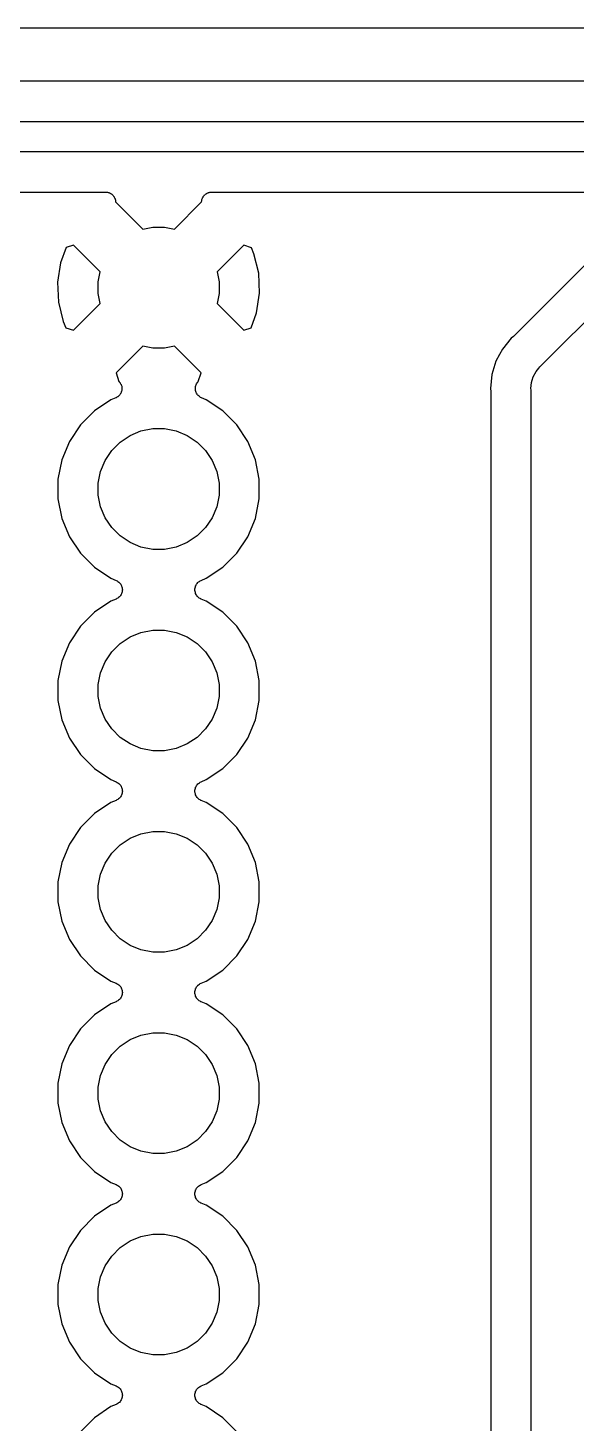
# Model space of a CAD drawing. Extents: x 1.17 to 5.78, y -4.25 to -1.3.
# Drawn here: x 4.985 to 5.257, y -1.989 to -1.296 of the extents above; entities that cross this region are included whole.
import ezdxf

# ---------------------------------------------------------------- set-up
doc = ezdxf.new("R2010")
doc.units = 0
doc.header["$MEASUREMENT"] = 0
doc.layers.add('BLACK', color=7, linetype='CONTINUOUS')

msp = doc.modelspace()

# ---------------------------------------------------------------- linework, layer by layer
at = {"layer": 'BLACK', "linetype": 'CONTINUOUS'}
for p, q in [((2.87582, -1.29598), (5.72373, -1.29598)), ((5.6734, -1.3225), (4.6516, -1.3225)), ((4.65037, -1.3425), (5.67463, -1.3425)), ((5.67189, -1.3575), (4.65311, -1.3575)), ((4.66346, -1.3775), (5.02365, -1.3775)), ((5.02365, -1.3775), (5.02372, -1.3775)), ((5.02372, -1.3775), (5.02403, -1.37754)), ((5.02403, -1.37754), (5.02434, -1.37755)), ((5.02434, -1.37755), (5.02451, -1.37759)), ((5.02451, -1.37759), (5.02469, -1.37761)), ((5.02469, -1.37761), (5.02499, -1.3777)), ((5.02499, -1.3777), (5.02529, -1.37778)), ((5.02529, -1.37778), (5.02545, -1.37785)), ((5.02545, -1.37785), (5.02562, -1.3779)), ((5.02562, -1.3779), (5.02589, -1.37805)), ((5.02589, -1.37805), (5.02617, -1.37818)), ((5.02617, -1.37818), (5.02632, -1.37829)), ((5.02632, -1.37829), (5.02647, -1.37837)), ((5.02647, -1.37837), (5.02671, -1.37857)), ((5.02671, -1.37857), (5.02696, -1.37876)), ((5.02696, -1.37876), (5.02708, -1.37889)), ((5.07297, -1.37884), (5.07309, -1.37871)), ((5.07309, -1.37871), (5.07334, -1.37853)), ((5.07334, -1.37853), (5.07358, -1.37834)), ((5.07358, -1.37834), (5.07374, -1.37825)), ((5.07374, -1.37825), (5.07389, -1.37815)), ((5.07389, -1.37815), (5.07417, -1.37802)), ((5.07417, -1.37802), (5.07445, -1.37788)), ((5.07445, -1.37788), (5.07462, -1.37783)), ((5.07462, -1.37783), (5.07478, -1.37775)), ((5.07478, -1.37775), (5.07508, -1.37769)), ((5.07508, -1.37769), (5.07538, -1.3776)), ((5.07538, -1.3776), (5.07556, -1.37758)), ((5.07556, -1.37758), (5.07573, -1.37754)), ((5.07573, -1.37754), (5.07604, -1.37753)), ((5.07604, -1.37753), (5.07635, -1.3775)), ((5.07635, -1.3775), (5.61472, -1.3775)), ((5.02708, -1.37889), (5.02722, -1.379)), ((5.02722, -1.379), (5.02742, -1.37924)), ((5.02742, -1.37924), (5.02763, -1.37947)), ((5.02763, -1.37947), (5.02772, -1.37962)), ((5.02772, -1.37962), (5.02783, -1.37976)), ((5.02783, -1.37976), (5.02798, -1.38004)), ((5.02798, -1.38004), (5.02814, -1.3803)), ((5.02814, -1.3803), (5.0282, -1.38047)), ((5.0282, -1.38047), (5.02828, -1.38063)), ((5.02828, -1.38063), (5.02837, -1.38093)), ((5.02837, -1.38093), (5.02848, -1.38122)), ((5.02848, -1.38122), (5.02851, -1.38139)), ((5.02851, -1.38139), (5.02856, -1.38156)), ((5.02856, -1.38156), (5.02859, -1.38187)), ((5.02859, -1.38187), (5.02864, -1.38218)), ((5.02864, -1.38218), (5.02863, -1.38236)), ((5.02863, -1.38236), (5.02864, -1.38243)), ((5.02864, -1.38243), (5.04218, -1.39597)), ((5.05782, -1.39597), (5.07136, -1.38243)), ((5.07136, -1.38243), (5.07137, -1.38229)), ((5.07137, -1.38211), (5.07142, -1.3818)), ((5.07137, -1.38229), (5.07137, -1.38211)), ((5.07142, -1.3818), (5.07145, -1.38149)), ((5.07145, -1.38149), (5.07151, -1.38132)), ((5.07151, -1.38132), (5.07154, -1.38115)), ((5.07154, -1.38115), (5.07165, -1.38086)), ((5.07165, -1.38086), (5.07174, -1.38056)), ((5.07174, -1.38056), (5.07183, -1.38041)), ((5.07183, -1.38041), (5.07189, -1.38024)), ((5.07189, -1.38024), (5.07206, -1.37998)), ((5.07206, -1.37998), (5.07221, -1.3797)), ((5.07221, -1.3797), (5.07232, -1.37957)), ((5.07232, -1.37957), (5.07241, -1.37942)), ((5.07241, -1.37942), (5.07263, -1.37919)), ((5.07263, -1.37919), (5.07283, -1.37895)), ((5.07283, -1.37895), (5.07297, -1.37884)), ((5.04218, -1.39597), (5.04705, -1.395)), ((5.04705, -1.395), (5.05295, -1.395)), ((5.05295, -1.395), (5.05782, -1.39597)), ((5.00403, -1.40511), (5.00132, -1.41257)), ((5.00766, -1.40387), (5.00403, -1.40511)), ((5.02097, -1.41718), (5.00766, -1.40387)), ((5.09234, -1.40387), (5.07903, -1.41718)), ((5.0961, -1.40515), (5.09234, -1.40387)), ((5.09736, -1.40818), (5.0961, -1.40515)), ((5.27386, -1.40164), (5.22664, -1.44886)), ((5.00132, -1.41257), (4.99983, -1.4223)), ((5.09973, -1.41786), (5.09736, -1.40818)), ((5.02, -1.42205), (5.02097, -1.41718)), ((5.07903, -1.41718), (5.08, -1.42205)), ((5.10017, -1.4277), (5.09973, -1.41786)), ((5.23991, -1.46387), (5.28887, -1.41491)), ((4.99983, -1.4223), (5.00027, -1.43214)), ((5.02, -1.42795), (5.02, -1.42205)), ((5.08, -1.42205), (5.08, -1.42795)), ((5.00027, -1.43214), (5.00264, -1.44182)), ((5.00766, -1.44613), (5.02097, -1.43282)), ((5.02097, -1.43282), (5.02, -1.42795)), ((5.08, -1.42795), (5.07903, -1.43282)), ((5.07903, -1.43282), (5.09234, -1.44613)), ((5.09868, -1.43743), (5.10017, -1.4277)), ((5.09597, -1.44489), (5.09868, -1.43743)), ((5.00264, -1.44182), (5.0039, -1.44485)), ((5.0039, -1.44485), (5.00766, -1.44613)), ((5.09234, -1.44613), (5.09597, -1.44489)), ((5.04218, -1.45403), (5.02887, -1.46734)), ((5.04705, -1.455), (5.04218, -1.45403)), ((5.05295, -1.455), (5.04705, -1.455)), ((5.05782, -1.45403), (5.05295, -1.455)), ((5.07113, -1.46734), (5.05782, -1.45403)), ((5.22513, -1.45013), (5.22076, -1.45546)), ((5.22628, -1.44919), (5.22513, -1.45013)), ((5.22643, -1.44904), (5.22628, -1.44919)), ((5.22659, -1.44891), (5.22643, -1.44904)), ((5.22664, -1.44886), (5.22659, -1.44891)), ((5.21751, -1.46154), (5.21551, -1.46814)), ((5.21935, -1.45809), (5.21751, -1.46154)), ((5.22076, -1.45546), (5.21935, -1.45809)), ((5.02887, -1.46734), (5.0303, -1.47153)), ((5.06967, -1.47162), (5.07113, -1.46734)), ((5.21551, -1.46814), (5.21483, -1.475)), ((5.23607, -1.46923), (5.23747, -1.46663)), ((5.23747, -1.46663), (5.23883, -1.46497)), ((5.23883, -1.46497), (5.23934, -1.46434)), ((5.23934, -1.46434), (5.23991, -1.46387)), ((5.0303, -1.47153), (5.03035, -1.47158)), ((5.03035, -1.47158), (5.03059, -1.47188)), ((5.03059, -1.47188), (5.03085, -1.47217)), ((5.03085, -1.47217), (5.0309, -1.47226)), ((5.0309, -1.47226), (5.03096, -1.47234)), ((5.03096, -1.47234), (5.03114, -1.47268)), ((5.03114, -1.47268), (5.03134, -1.47301)), ((5.03134, -1.47301), (5.03137, -1.47311)), ((5.03137, -1.47311), (5.03142, -1.4732)), ((5.03142, -1.4732), (5.03153, -1.47357)), ((5.03153, -1.47357), (5.03165, -1.47394)), ((5.03165, -1.47394), (5.03167, -1.47404)), ((5.03167, -1.47404), (5.03169, -1.47414)), ((5.03169, -1.47414), (5.03173, -1.47452)), ((5.03175, -1.47549), (5.03172, -1.47588)), ((5.03173, -1.47452), (5.03178, -1.47491)), ((5.03178, -1.47511), (5.03175, -1.47549)), ((5.03178, -1.47491), (5.03178, -1.47501)), ((5.03178, -1.47501), (5.03178, -1.47511)), ((5.0683, -1.47555), (5.06825, -1.47507)), ((5.06825, -1.47507), (5.06826, -1.47507)), ((5.06826, -1.47506), (5.06831, -1.47458)), ((5.06826, -1.47507), (5.06826, -1.47506)), ((5.06834, -1.47603), (5.0683, -1.47555)), ((5.06831, -1.47458), (5.06836, -1.4741)), ((5.06836, -1.47409), (5.0685, -1.47363)), ((5.06836, -1.4741), (5.06836, -1.47409)), ((5.06836, -1.4741), (5.06836, -1.4741)), ((5.0685, -1.47363), (5.06864, -1.47317)), ((5.06864, -1.47317), (5.06865, -1.47316)), ((5.06865, -1.47316), (5.06888, -1.47273)), ((5.06865, -1.47316), (5.06865, -1.47316)), ((5.06888, -1.47273), (5.0691, -1.47231)), ((5.0691, -1.47231), (5.06911, -1.47231)), ((5.06911, -1.4723), (5.06942, -1.47193)), ((5.06911, -1.47231), (5.06911, -1.4723)), ((5.06942, -1.47193), (5.06967, -1.47162)), ((5.21483, -1.475), (5.21498, -1.47647)), ((5.23493, -1.475), (5.23522, -1.47206)), ((5.235, -1.47574), (5.23493, -1.475)), ((5.235, -2.56315), (5.235, -1.47574)), ((5.23522, -1.47206), (5.23523, -1.47203)), ((5.23523, -1.47203), (5.23559, -1.47084)), ((5.23559, -1.47084), (5.23607, -1.46923)), ((5.02632, -1.48069), (5.01813, -1.48616)), ((5.0287, -1.4797), (5.02632, -1.48069)), ((5.02879, -1.47966), (5.0287, -1.4797)), ((5.02889, -1.47962), (5.02879, -1.47966)), ((5.02922, -1.47943), (5.02889, -1.47962)), ((5.02956, -1.47924), (5.02922, -1.47943)), ((5.02964, -1.47918), (5.02956, -1.47924)), ((5.02973, -1.47913), (5.02964, -1.47918)), ((5.03002, -1.47887), (5.02973, -1.47913)), ((5.03031, -1.47863), (5.03002, -1.47887)), ((5.03038, -1.47855), (5.03031, -1.47863)), ((5.03046, -1.47848), (5.03038, -1.47855)), ((5.03069, -1.47817), (5.03046, -1.47848)), ((5.03093, -1.47787), (5.03069, -1.47817)), ((5.03098, -1.47778), (5.03093, -1.47787)), ((5.03105, -1.4777), (5.03098, -1.47778)), ((5.03121, -1.47735), (5.03105, -1.4777)), ((5.0314, -1.47701), (5.03121, -1.47735)), ((5.03143, -1.47692), (5.0314, -1.47701)), ((5.03147, -1.47682), (5.03143, -1.47692)), ((5.03157, -1.47645), (5.03147, -1.47682)), ((5.03168, -1.47608), (5.03157, -1.47645)), ((5.0317, -1.47598), (5.03168, -1.47608)), ((5.03172, -1.47588), (5.0317, -1.47598)), ((5.06834, -1.47604), (5.06834, -1.47603)), ((5.06835, -1.47605), (5.06834, -1.47604)), ((5.06848, -1.47651), (5.06835, -1.47605)), ((5.06862, -1.47697), (5.06848, -1.47651)), ((5.06862, -1.47698), (5.06862, -1.47697)), ((5.06862, -1.47697), (5.06862, -1.47697)), ((5.06885, -1.47741), (5.06862, -1.47698)), ((5.06907, -1.47783), (5.06885, -1.47741)), ((5.06907, -1.47784), (5.06907, -1.47783)), ((5.06908, -1.47785), (5.06907, -1.47784)), ((5.06937, -1.47822), (5.06908, -1.47785)), ((5.06968, -1.47859), (5.06937, -1.47822)), ((5.06968, -1.4786), (5.06968, -1.47859)), ((5.06969, -1.47861), (5.06968, -1.4786)), ((5.07006, -1.47891), (5.06969, -1.47861)), ((5.07042, -1.47922), (5.07006, -1.47891)), ((5.07043, -1.47923), (5.07042, -1.47922)), ((5.07044, -1.47923), (5.07043, -1.47923)), ((5.07086, -1.47946), (5.07044, -1.47923)), ((5.07128, -1.47969), (5.07086, -1.47946)), ((5.07129, -1.4797), (5.07128, -1.47969)), ((5.07134, -1.47972), (5.07129, -1.4797)), ((5.07129, -1.4797), (5.07129, -1.4797)), ((5.07129, -1.4797), (5.07129, -1.4797)), ((5.07368, -1.48069), (5.07134, -1.47972)), ((5.08187, -1.48616), (5.07368, -1.48069)), ((5.21498, -1.47647), (5.21498, -1.47654)), ((5.21498, -1.47654), (5.21498, -1.47676)), ((5.21498, -1.47676), (5.215, -1.47697)), ((5.215, -1.47697), (5.215, -2.53848)), ((5.01813, -1.48616), (5.01116, -1.49313)), ((5.08884, -1.49313), (5.08187, -1.48616)), ((5.01116, -1.49313), (5.00569, -1.50132)), ((5.03579, -1.49841), (5.04125, -1.49615)), ((5.04125, -1.49615), (5.04705, -1.495)), ((5.04705, -1.495), (5.05295, -1.495)), ((5.05295, -1.495), (5.05875, -1.49615)), ((5.05875, -1.49615), (5.06421, -1.49841)), ((5.09431, -1.50132), (5.08884, -1.49313)), ((5.00569, -1.50132), (5.00192, -1.51042)), ((5.0267, -1.50588), (5.03088, -1.5017)), ((5.03088, -1.5017), (5.03579, -1.49841)), ((5.06421, -1.49841), (5.06912, -1.5017)), ((5.06912, -1.5017), (5.0733, -1.50588)), ((5.09808, -1.51042), (5.09431, -1.50132)), ((5.00192, -1.51042), (5, -1.52008)), ((5.02341, -1.51079), (5.0267, -1.50588)), ((5.0733, -1.50588), (5.07659, -1.51079)), ((5.1, -1.52008), (5.09808, -1.51042)), ((5.02, -1.52205), (5.02115, -1.51625)), ((5.02115, -1.51625), (5.02341, -1.51079)), ((5.07659, -1.51079), (5.07885, -1.51625)), ((5.07885, -1.51625), (5.08, -1.52205)), ((5, -1.52008), (5, -1.52992)), ((5.02, -1.52795), (5.02, -1.52205)), ((5.08, -1.52205), (5.08, -1.52795)), ((5.1, -1.52992), (5.1, -1.52008)), ((5, -1.52992), (5.00192, -1.53958)), ((5.02115, -1.53375), (5.02, -1.52795)), ((5.08, -1.52795), (5.07885, -1.53375)), ((5.09808, -1.53958), (5.1, -1.52992)), ((5.02341, -1.53921), (5.02115, -1.53375)), ((5.07885, -1.53375), (5.07659, -1.53921)), ((5.00192, -1.53958), (5.00569, -1.54868)), ((5.0267, -1.54412), (5.02341, -1.53921)), ((5.03088, -1.5483), (5.0267, -1.54412)), ((5.0733, -1.54412), (5.06912, -1.5483)), ((5.07659, -1.53921), (5.0733, -1.54412)), ((5.09431, -1.54868), (5.09808, -1.53958)), ((5.00569, -1.54868), (5.01116, -1.55687)), ((5.03579, -1.55159), (5.03088, -1.5483)), ((5.04125, -1.55385), (5.03579, -1.55159)), ((5.06421, -1.55159), (5.05875, -1.55385)), ((5.06912, -1.5483), (5.06421, -1.55159)), ((5.08884, -1.55687), (5.09431, -1.54868)), ((5.01116, -1.55687), (5.01813, -1.56384)), ((5.04705, -1.555), (5.04125, -1.55385)), ((5.05295, -1.555), (5.04705, -1.555)), ((5.05875, -1.55385), (5.05295, -1.555)), ((5.08187, -1.56384), (5.08884, -1.55687)), ((5.01813, -1.56384), (5.02632, -1.56931)), ((5.07368, -1.56931), (5.08187, -1.56384)), ((5.02632, -1.56931), (5.0289, -1.57038)), ((5.0289, -1.57038), (5.02895, -1.5704)), ((5.02895, -1.5704), (5.02895, -1.5704)), ((5.02895, -1.5704), (5.02895, -1.5704)), ((5.02895, -1.5704), (5.02897, -1.57041)), ((5.02897, -1.57041), (5.02939, -1.57064)), ((5.02939, -1.57064), (5.02981, -1.57087)), ((5.02981, -1.57087), (5.02981, -1.57088)), ((5.02981, -1.57088), (5.02982, -1.57088)), ((5.02982, -1.57088), (5.03019, -1.57119)), ((5.03019, -1.57119), (5.03055, -1.5715)), ((5.03055, -1.5715), (5.03056, -1.5715)), ((5.03056, -1.5715), (5.03057, -1.57151)), ((5.03057, -1.57151), (5.03086, -1.57188)), ((5.03086, -1.57188), (5.03117, -1.57225)), ((5.03117, -1.57225), (5.03117, -1.57226)), ((5.03117, -1.57226), (5.03118, -1.57227)), ((5.03118, -1.57227), (5.0314, -1.57269)), ((5.0314, -1.57269), (5.03162, -1.57312)), ((5.06841, -1.57305), (5.06864, -1.57263)), ((5.06864, -1.57263), (5.06886, -1.57221)), ((5.06886, -1.57221), (5.06887, -1.5722)), ((5.06887, -1.5722), (5.06918, -1.57183)), ((5.06887, -1.5722), (5.06887, -1.5722)), ((5.06918, -1.57183), (5.06948, -1.57146)), ((5.06948, -1.57146), (5.06949, -1.57145)), ((5.06949, -1.57145), (5.06986, -1.57115)), ((5.06949, -1.57145), (5.06949, -1.57145)), ((5.06986, -1.57115), (5.07024, -1.57084)), ((5.07024, -1.57084), (5.07025, -1.57083)), ((5.07024, -1.57084), (5.07024, -1.57084)), ((5.07025, -1.57083), (5.07067, -1.57061)), ((5.07067, -1.57061), (5.0711, -1.57038)), ((5.0711, -1.57038), (5.07368, -1.56931)), ((5.0289, -1.57962), (5.02632, -1.58069)), ((5.02933, -1.57939), (5.0289, -1.57962)), ((5.02975, -1.57917), (5.02933, -1.57939)), ((5.02976, -1.57916), (5.02975, -1.57917)), ((5.03014, -1.57885), (5.02976, -1.57916)), ((5.02976, -1.57916), (5.02976, -1.57916)), ((5.03051, -1.57855), (5.03014, -1.57885)), ((5.03052, -1.57854), (5.03051, -1.57855)), ((5.03051, -1.57855), (5.03051, -1.57855)), ((5.03083, -1.57817), (5.03052, -1.57854)), ((5.03113, -1.5778), (5.03083, -1.57817)), ((5.03114, -1.57779), (5.03113, -1.5778)), ((5.03113, -1.5778), (5.03113, -1.5778)), ((5.03137, -1.57736), (5.03114, -1.57779)), ((5.03159, -1.57695), (5.03137, -1.57736)), ((5.0316, -1.57694), (5.03159, -1.57695)), ((5.03174, -1.57647), (5.0316, -1.57693)), ((5.0316, -1.57693), (5.0316, -1.57694)), ((5.03162, -1.57312), (5.03162, -1.57313)), ((5.03162, -1.57313), (5.03163, -1.57314)), ((5.03163, -1.57314), (5.03176, -1.5736)), ((5.03188, -1.57601), (5.03174, -1.57647)), ((5.03176, -1.5736), (5.0319, -1.57405)), ((5.03189, -1.57601), (5.03188, -1.57601)), ((5.03194, -1.57552), (5.03189, -1.576)), ((5.03189, -1.576), (5.03189, -1.57601)), ((5.0319, -1.57405), (5.0319, -1.57406)), ((5.0319, -1.57406), (5.0319, -1.57407)), ((5.0319, -1.57407), (5.03194, -1.57455)), ((5.03194, -1.57455), (5.03199, -1.57503)), ((5.03199, -1.57504), (5.03194, -1.57552)), ((5.03199, -1.57503), (5.03199, -1.57503)), ((5.03199, -1.57503), (5.03199, -1.57504)), ((5.06801, -1.57496), (5.06806, -1.57448)), ((5.06801, -1.57497), (5.06801, -1.57496)), ((5.06806, -1.57545), (5.06801, -1.57497)), ((5.06801, -1.57497), (5.06801, -1.57497)), ((5.06806, -1.57448), (5.06811, -1.574)), ((5.0681, -1.57593), (5.06806, -1.57545)), ((5.0681, -1.57594), (5.0681, -1.57593)), ((5.0681, -1.57595), (5.0681, -1.57594)), ((5.06824, -1.57641), (5.0681, -1.57595)), ((5.06811, -1.574), (5.06811, -1.57399)), ((5.06811, -1.57399), (5.06812, -1.57399)), ((5.06812, -1.57399), (5.06826, -1.57353)), ((5.06837, -1.57686), (5.06824, -1.57641)), ((5.06826, -1.57353), (5.0684, -1.57307)), ((5.06838, -1.57687), (5.06837, -1.57686)), ((5.06838, -1.57688), (5.06838, -1.57687)), ((5.0686, -1.5773), (5.06838, -1.57688)), ((5.0684, -1.57306), (5.06841, -1.57305)), ((5.0684, -1.57307), (5.0684, -1.57306)), ((5.06882, -1.57773), (5.0686, -1.5773)), ((5.06883, -1.57774), (5.06882, -1.57773)), ((5.06883, -1.57775), (5.06883, -1.57774)), ((5.06913, -1.57811), (5.06883, -1.57775)), ((5.06943, -1.57849), (5.06913, -1.57811)), ((5.06944, -1.5785), (5.06943, -1.57849)), ((5.06981, -1.57881), (5.06944, -1.5785)), ((5.06944, -1.5785), (5.06944, -1.5785)), ((5.07018, -1.57912), (5.06981, -1.57881)), ((5.07019, -1.57912), (5.07018, -1.57912)), ((5.07019, -1.57913), (5.07019, -1.57912)), ((5.07061, -1.57936), (5.07019, -1.57913)), ((5.07103, -1.57959), (5.07061, -1.57936)), ((5.07105, -1.5796), (5.07103, -1.57959)), ((5.0711, -1.57962), (5.07105, -1.5796)), ((5.07105, -1.5796), (5.07105, -1.5796)), ((5.07105, -1.5796), (5.07105, -1.5796)), ((5.07368, -1.58069), (5.0711, -1.57962)), ((5.01813, -1.58616), (5.01116, -1.59313)), ((5.02632, -1.58069), (5.01813, -1.58616)), ((5.08187, -1.58616), (5.07368, -1.58069)), ((5.08884, -1.59313), (5.08187, -1.58616)), ((5.01116, -1.59313), (5.00569, -1.60132)), ((5.09431, -1.60132), (5.08884, -1.59313)), ((5.03088, -1.6017), (5.03579, -1.59841)), ((5.03579, -1.59841), (5.04125, -1.59615)), ((5.04125, -1.59615), (5.04705, -1.595)), ((5.04705, -1.595), (5.05295, -1.595)), ((5.05295, -1.595), (5.05875, -1.59615)), ((5.05875, -1.59615), (5.06421, -1.59841)), ((5.06421, -1.59841), (5.06912, -1.6017)), ((5.00569, -1.60132), (5.00192, -1.61042)), ((5.02341, -1.61079), (5.0267, -1.60588)), ((5.0267, -1.60588), (5.03088, -1.6017)), ((5.06912, -1.6017), (5.0733, -1.60588)), ((5.0733, -1.60588), (5.07659, -1.61079)), ((5.09808, -1.61042), (5.09431, -1.60132)), ((5.00192, -1.61042), (5, -1.62008)), ((5.02115, -1.61625), (5.02341, -1.61079)), ((5.07659, -1.61079), (5.07885, -1.61625)), ((5.1, -1.62008), (5.09808, -1.61042)), ((5, -1.62008), (5, -1.62992)), ((5.02, -1.62205), (5.02115, -1.61625)), ((5.07885, -1.61625), (5.08, -1.62205)), ((5.1, -1.62992), (5.1, -1.62008)), ((5.02, -1.62795), (5.02, -1.62205)), ((5.02115, -1.63375), (5.02, -1.62795)), ((5.08, -1.62795), (5.07885, -1.63375)), ((5.08, -1.62205), (5.08, -1.62795)), ((5, -1.62992), (5.00192, -1.63958)), ((5.02341, -1.63921), (5.02115, -1.63375)), ((5.07885, -1.63375), (5.07659, -1.63921)), ((5.09808, -1.63958), (5.1, -1.62992)), ((5.00192, -1.63958), (5.00569, -1.64868)), ((5.0267, -1.64412), (5.02341, -1.63921)), ((5.07659, -1.63921), (5.0733, -1.64412)), ((5.09431, -1.64868), (5.09808, -1.63958)), ((5.00569, -1.64868), (5.01116, -1.65687)), ((5.03088, -1.6483), (5.0267, -1.64412)), ((5.03579, -1.65159), (5.03088, -1.6483)), ((5.06912, -1.6483), (5.06421, -1.65159)), ((5.0733, -1.64412), (5.06912, -1.6483)), ((5.08884, -1.65687), (5.09431, -1.64868)), ((5.04125, -1.65385), (5.03579, -1.65159)), ((5.04705, -1.655), (5.04125, -1.65385)), ((5.05295, -1.655), (5.04705, -1.655)), ((5.05875, -1.65385), (5.05295, -1.655)), ((5.06421, -1.65159), (5.05875, -1.65385)), ((5.01116, -1.65687), (5.01813, -1.66384)), ((5.08187, -1.66384), (5.08884, -1.65687)), ((5.01813, -1.66384), (5.02632, -1.66931)), ((5.02632, -1.66931), (5.0289, -1.67038)), ((5.0711, -1.67038), (5.07368, -1.66931)), ((5.07368, -1.66931), (5.08187, -1.66384)), ((5.0289, -1.67038), (5.02895, -1.6704)), ((5.02895, -1.6704), (5.02895, -1.6704)), ((5.02895, -1.6704), (5.02895, -1.6704)), ((5.02895, -1.6704), (5.02897, -1.67041)), ((5.02897, -1.67041), (5.02939, -1.67064)), ((5.02939, -1.67064), (5.02981, -1.67087)), ((5.02981, -1.67087), (5.02981, -1.67088)), ((5.02981, -1.67088), (5.02982, -1.67088)), ((5.02982, -1.67088), (5.03019, -1.67119)), ((5.03019, -1.67119), (5.03055, -1.6715)), ((5.03055, -1.6715), (5.03056, -1.6715)), ((5.03056, -1.6715), (5.03057, -1.67151)), ((5.03057, -1.67151), (5.03086, -1.67188)), ((5.03086, -1.67188), (5.03117, -1.67225)), ((5.03117, -1.67225), (5.03117, -1.67226)), ((5.03117, -1.67226), (5.03118, -1.67227)), ((5.03118, -1.67227), (5.0314, -1.67269)), ((5.0314, -1.67269), (5.03162, -1.67312)), ((5.03174, -1.67647), (5.0316, -1.67693)), ((5.03162, -1.67312), (5.03162, -1.67313)), ((5.03162, -1.67313), (5.03163, -1.67314)), ((5.03163, -1.67314), (5.03176, -1.6736)), ((5.03188, -1.67601), (5.03174, -1.67647)), ((5.03176, -1.6736), (5.0319, -1.67405)), ((5.03189, -1.67601), (5.03188, -1.67601)), ((5.03194, -1.67552), (5.03189, -1.676)), ((5.03189, -1.676), (5.03189, -1.67601)), ((5.0319, -1.67405), (5.0319, -1.67406)), ((5.0319, -1.67406), (5.0319, -1.67407)), ((5.0319, -1.67407), (5.03194, -1.67455)), ((5.03194, -1.67455), (5.03199, -1.67503)), ((5.03199, -1.67504), (5.03194, -1.67552)), ((5.03199, -1.67503), (5.03199, -1.67503)), ((5.03199, -1.67503), (5.03199, -1.67504)), ((5.06801, -1.67496), (5.06806, -1.67448)), ((5.06801, -1.67497), (5.06801, -1.67496)), ((5.06806, -1.67545), (5.06801, -1.67497)), ((5.06801, -1.67497), (5.06801, -1.67497)), ((5.06806, -1.67448), (5.06811, -1.674)), ((5.0681, -1.67593), (5.06806, -1.67545)), ((5.0681, -1.67594), (5.0681, -1.67593)), ((5.0681, -1.67595), (5.0681, -1.67594)), ((5.06824, -1.67641), (5.0681, -1.67595)), ((5.06811, -1.674), (5.06811, -1.67399)), ((5.06811, -1.67399), (5.06812, -1.67399)), ((5.06812, -1.67399), (5.06826, -1.67353)), ((5.06837, -1.67686), (5.06824, -1.67641)), ((5.06826, -1.67353), (5.0684, -1.67307)), ((5.0684, -1.67306), (5.06841, -1.67305)), ((5.0684, -1.67307), (5.0684, -1.67306)), ((5.06841, -1.67305), (5.06864, -1.67263)), ((5.06864, -1.67263), (5.06886, -1.67221)), ((5.06886, -1.67221), (5.06887, -1.6722)), ((5.06887, -1.6722), (5.06918, -1.67183)), ((5.06887, -1.6722), (5.06887, -1.6722)), ((5.06918, -1.67183), (5.06948, -1.67146)), ((5.06948, -1.67146), (5.06949, -1.67145)), ((5.06949, -1.67145), (5.06986, -1.67115)), ((5.06949, -1.67145), (5.06949, -1.67145)), ((5.06986, -1.67115), (5.07024, -1.67084)), ((5.07024, -1.67084), (5.07025, -1.67083)), ((5.07024, -1.67084), (5.07024, -1.67084)), ((5.07025, -1.67083), (5.07067, -1.67061)), ((5.07067, -1.67061), (5.0711, -1.67038)), ((5.02632, -1.68069), (5.01813, -1.68616)), ((5.0289, -1.67962), (5.02632, -1.68069)), ((5.02933, -1.67939), (5.0289, -1.67962)), ((5.02975, -1.67917), (5.02933, -1.67939)), ((5.02976, -1.67916), (5.02975, -1.67917)), ((5.03014, -1.67885), (5.02976, -1.67916)), ((5.02976, -1.67916), (5.02976, -1.67916)), ((5.03051, -1.67855), (5.03014, -1.67885)), ((5.03052, -1.67854), (5.03051, -1.67855)), ((5.03051, -1.67855), (5.03051, -1.67855)), ((5.03083, -1.67817), (5.03052, -1.67854)), ((5.03113, -1.6778), (5.03083, -1.67817)), ((5.03114, -1.67779), (5.03113, -1.6778)), ((5.03113, -1.6778), (5.03113, -1.6778)), ((5.03137, -1.67736), (5.03114, -1.67779)), ((5.03159, -1.67695), (5.03137, -1.67736)), ((5.0316, -1.67694), (5.03159, -1.67695)), ((5.0316, -1.67693), (5.0316, -1.67694)), ((5.06838, -1.67687), (5.06837, -1.67686)), ((5.06838, -1.67688), (5.06838, -1.67687)), ((5.0686, -1.6773), (5.06838, -1.67688)), ((5.06882, -1.67773), (5.0686, -1.6773)), ((5.06883, -1.67774), (5.06882, -1.67773)), ((5.06883, -1.67775), (5.06883, -1.67774)), ((5.06913, -1.67811), (5.06883, -1.67775)), ((5.06943, -1.67849), (5.06913, -1.67811)), ((5.06944, -1.6785), (5.06943, -1.67849)), ((5.06981, -1.67881), (5.06944, -1.6785)), ((5.06944, -1.6785), (5.06944, -1.6785)), ((5.07018, -1.67912), (5.06981, -1.67881)), ((5.07019, -1.67912), (5.07018, -1.67912)), ((5.07019, -1.67913), (5.07019, -1.67912)), ((5.07061, -1.67936), (5.07019, -1.67913)), ((5.07103, -1.67959), (5.07061, -1.67936)), ((5.07105, -1.6796), (5.07103, -1.67959)), ((5.0711, -1.67962), (5.07105, -1.6796)), ((5.07105, -1.6796), (5.07105, -1.6796)), ((5.07105, -1.6796), (5.07105, -1.6796)), ((5.07368, -1.68069), (5.0711, -1.67962)), ((5.08187, -1.68616), (5.07368, -1.68069)), ((5.01813, -1.68616), (5.01116, -1.69313)), ((5.08884, -1.69313), (5.08187, -1.68616)), ((5.01116, -1.69313), (5.00569, -1.70132)), ((5.03579, -1.69841), (5.04125, -1.69615)), ((5.04125, -1.69615), (5.04705, -1.695)), ((5.04705, -1.695), (5.05295, -1.695)), ((5.05295, -1.695), (5.05875, -1.69615)), ((5.05875, -1.69615), (5.06421, -1.69841)), ((5.09431, -1.70132), (5.08884, -1.69313)), ((5.00569, -1.70132), (5.00192, -1.71042)), ((5.0267, -1.70588), (5.03088, -1.7017)), ((5.03088, -1.7017), (5.03579, -1.69841)), ((5.06421, -1.69841), (5.06912, -1.7017)), ((5.06912, -1.7017), (5.0733, -1.70588)), ((5.09808, -1.71042), (5.09431, -1.70132)), ((5.00192, -1.71042), (5, -1.72008)), ((5.02115, -1.71625), (5.02341, -1.71079)), ((5.02341, -1.71079), (5.0267, -1.70588)), ((5.0733, -1.70588), (5.07659, -1.71079)), ((5.07659, -1.71079), (5.07885, -1.71625)), ((5.1, -1.72008), (5.09808, -1.71042)), ((5.02, -1.72205), (5.02115, -1.71625)), ((5.07885, -1.71625), (5.08, -1.72205)), ((5, -1.72008), (5, -1.72992)), ((5.02, -1.72795), (5.02, -1.72205)), ((5.08, -1.72205), (5.08, -1.72795)), ((5.1, -1.72992), (5.1, -1.72008)), ((5, -1.72992), (5.00192, -1.73958)), ((5.02115, -1.73375), (5.02, -1.72795)), ((5.08, -1.72795), (5.07885, -1.73375)), ((5.09808, -1.73958), (5.1, -1.72992)), ((5.02341, -1.73921), (5.02115, -1.73375)), ((5.07885, -1.73375), (5.07659, -1.73921)), ((5.00192, -1.73958), (5.00569, -1.74868)), ((5.0267, -1.74412), (5.02341, -1.73921)), ((5.03088, -1.7483), (5.0267, -1.74412)), ((5.0733, -1.74412), (5.06912, -1.7483)), ((5.07659, -1.73921), (5.0733, -1.74412)), ((5.09431, -1.74868), (5.09808, -1.73958)), ((5.00569, -1.74868), (5.01116, -1.75687)), ((5.03579, -1.75159), (5.03088, -1.7483)), ((5.04125, -1.75385), (5.03579, -1.75159)), ((5.06421, -1.75159), (5.05875, -1.75385)), ((5.06912, -1.7483), (5.06421, -1.75159)), ((5.08884, -1.75687), (5.09431, -1.74868)), ((5.01116, -1.75687), (5.01813, -1.76384)), ((5.04705, -1.755), (5.04125, -1.75385)), ((5.05295, -1.755), (5.04705, -1.755)), ((5.05875, -1.75385), (5.05295, -1.755)), ((5.08187, -1.76384), (5.08884, -1.75687)), ((5.01813, -1.76384), (5.02632, -1.76931)), ((5.07368, -1.76931), (5.08187, -1.76384)), ((5.02632, -1.76931), (5.0289, -1.77038)), ((5.0289, -1.77038), (5.02895, -1.7704)), ((5.02895, -1.7704), (5.02895, -1.7704)), ((5.02895, -1.7704), (5.02895, -1.7704)), ((5.02895, -1.7704), (5.02897, -1.77041)), ((5.02897, -1.77041), (5.02939, -1.77064)), ((5.02939, -1.77064), (5.02981, -1.77087)), ((5.02981, -1.77087), (5.02981, -1.77088)), ((5.02981, -1.77088), (5.02982, -1.77088)), ((5.02982, -1.77088), (5.03019, -1.77119)), ((5.03019, -1.77119), (5.03055, -1.7715)), ((5.03055, -1.7715), (5.03056, -1.7715)), ((5.03056, -1.7715), (5.03057, -1.77151)), ((5.03057, -1.77151), (5.03086, -1.77188)), ((5.03086, -1.77188), (5.03117, -1.77225)), ((5.03117, -1.77225), (5.03117, -1.77226)), ((5.03117, -1.77226), (5.03118, -1.77227)), ((5.03118, -1.77227), (5.0314, -1.77269)), ((5.0314, -1.77269), (5.03162, -1.77312)), ((5.03162, -1.77312), (5.03162, -1.77313)), ((5.03162, -1.77313), (5.03163, -1.77314)), ((5.03163, -1.77314), (5.03176, -1.7736)), ((5.03176, -1.7736), (5.0319, -1.77405)), ((5.06812, -1.77399), (5.06826, -1.77353)), ((5.06826, -1.77353), (5.0684, -1.77307)), ((5.0684, -1.77306), (5.06841, -1.77305)), ((5.0684, -1.77307), (5.0684, -1.77306)), ((5.06841, -1.77305), (5.06864, -1.77263)), ((5.06864, -1.77263), (5.06886, -1.77221)), ((5.06886, -1.77221), (5.06887, -1.7722)), ((5.06887, -1.7722), (5.06918, -1.77183)), ((5.06887, -1.7722), (5.06887, -1.7722)), ((5.06918, -1.77183), (5.06948, -1.77146)), ((5.06948, -1.77146), (5.06949, -1.77145)), ((5.06949, -1.77145), (5.06986, -1.77115)), ((5.06949, -1.77145), (5.06949, -1.77145)), ((5.06986, -1.77115), (5.07024, -1.77084)), ((5.07024, -1.77084), (5.07025, -1.77083)), ((5.07024, -1.77084), (5.07024, -1.77084)), ((5.07025, -1.77083), (5.07067, -1.77061)), ((5.07067, -1.77061), (5.0711, -1.77038)), ((5.0711, -1.77038), (5.07368, -1.76931)), ((5.0289, -1.77962), (5.02632, -1.78069)), ((5.02933, -1.77939), (5.0289, -1.77962)), ((5.02975, -1.77917), (5.02933, -1.77939)), ((5.02976, -1.77916), (5.02975, -1.77917)), ((5.03014, -1.77885), (5.02976, -1.77916)), ((5.02976, -1.77916), (5.02976, -1.77916)), ((5.03051, -1.77855), (5.03014, -1.77885)), ((5.03052, -1.77854), (5.03051, -1.77855)), ((5.03051, -1.77855), (5.03051, -1.77855)), ((5.03083, -1.77817), (5.03052, -1.77854)), ((5.03113, -1.7778), (5.03083, -1.77817)), ((5.03114, -1.77779), (5.03113, -1.7778)), ((5.03113, -1.7778), (5.03113, -1.7778)), ((5.03137, -1.77736), (5.03114, -1.77779)), ((5.03159, -1.77695), (5.03137, -1.77736)), ((5.0316, -1.77694), (5.03159, -1.77695)), ((5.03174, -1.77647), (5.0316, -1.77693)), ((5.0316, -1.77693), (5.0316, -1.77694)), ((5.03188, -1.77601), (5.03174, -1.77647)), ((5.03189, -1.77601), (5.03188, -1.77601)), ((5.03194, -1.77552), (5.03189, -1.776)), ((5.03189, -1.776), (5.03189, -1.77601)), ((5.0319, -1.77405), (5.0319, -1.77406)), ((5.0319, -1.77406), (5.0319, -1.77407)), ((5.0319, -1.77407), (5.03194, -1.77455)), ((5.03194, -1.77455), (5.03199, -1.77503)), ((5.03199, -1.77504), (5.03194, -1.77552)), ((5.03199, -1.77503), (5.03199, -1.77503)), ((5.03199, -1.77503), (5.03199, -1.77504)), ((5.06801, -1.77496), (5.06806, -1.77448)), ((5.06801, -1.77497), (5.06801, -1.77496)), ((5.06806, -1.77545), (5.06801, -1.77497)), ((5.06801, -1.77497), (5.06801, -1.77497)), ((5.06806, -1.77448), (5.06811, -1.774)), ((5.0681, -1.77593), (5.06806, -1.77545)), ((5.0681, -1.77594), (5.0681, -1.77593)), ((5.0681, -1.77595), (5.0681, -1.77594)), ((5.06824, -1.77641), (5.0681, -1.77595)), ((5.06811, -1.774), (5.06811, -1.77399)), ((5.06811, -1.77399), (5.06812, -1.77399)), ((5.06837, -1.77686), (5.06824, -1.77641)), ((5.06838, -1.77687), (5.06837, -1.77686)), ((5.06838, -1.77688), (5.06838, -1.77687)), ((5.0686, -1.7773), (5.06838, -1.77688)), ((5.06882, -1.77773), (5.0686, -1.7773)), ((5.06883, -1.77774), (5.06882, -1.77773)), ((5.06883, -1.77775), (5.06883, -1.77774)), ((5.06913, -1.77811), (5.06883, -1.77775)), ((5.06943, -1.77849), (5.06913, -1.77811)), ((5.06944, -1.7785), (5.06943, -1.77849)), ((5.06981, -1.77881), (5.06944, -1.7785)), ((5.06944, -1.7785), (5.06944, -1.7785)), ((5.07018, -1.77912), (5.06981, -1.77881)), ((5.07019, -1.77912), (5.07018, -1.77912)), ((5.07019, -1.77913), (5.07019, -1.77912)), ((5.07061, -1.77936), (5.07019, -1.77913)), ((5.07103, -1.77959), (5.07061, -1.77936)), ((5.07105, -1.7796), (5.07103, -1.77959)), ((5.0711, -1.77962), (5.07105, -1.7796)), ((5.07105, -1.7796), (5.07105, -1.7796)), ((5.07105, -1.7796), (5.07105, -1.7796)), ((5.07368, -1.78069), (5.0711, -1.77962)), ((5.01813, -1.78616), (5.01116, -1.79313)), ((5.02632, -1.78069), (5.01813, -1.78616)), ((5.08187, -1.78616), (5.07368, -1.78069)), ((5.08884, -1.79313), (5.08187, -1.78616)), ((5.01116, -1.79313), (5.00569, -1.80132)), ((5.09431, -1.80132), (5.08884, -1.79313)), ((5.00569, -1.80132), (5.00192, -1.81042)), ((5.03088, -1.8017), (5.03579, -1.79841)), ((5.03579, -1.79841), (5.04125, -1.79615)), ((5.04125, -1.79615), (5.04705, -1.795)), ((5.04705, -1.795), (5.05295, -1.795)), ((5.05295, -1.795), (5.05875, -1.79615)), ((5.05875, -1.79615), (5.06421, -1.79841)), ((5.06421, -1.79841), (5.06912, -1.8017)), ((5.09808, -1.81042), (5.09431, -1.80132)), ((5.02341, -1.81079), (5.0267, -1.80588)), ((5.0267, -1.80588), (5.03088, -1.8017)), ((5.06912, -1.8017), (5.0733, -1.80588)), ((5.0733, -1.80588), (5.07659, -1.81079)), ((5.00192, -1.81042), (5, -1.82008)), ((5.02115, -1.81625), (5.02341, -1.81079)), ((5.07659, -1.81079), (5.07885, -1.81625)), ((5.1, -1.82008), (5.09808, -1.81042)), ((5, -1.82008), (5, -1.82992)), ((5.02, -1.82205), (5.02115, -1.81625)), ((5.02, -1.82795), (5.02, -1.82205)), ((5.07885, -1.81625), (5.08, -1.82205)), ((5.08, -1.82205), (5.08, -1.82795)), ((5.1, -1.82992), (5.1, -1.82008)), ((5.02115, -1.83375), (5.02, -1.82795)), ((5.08, -1.82795), (5.07885, -1.83375)), ((5, -1.82992), (5.00192, -1.83958)), ((5.02341, -1.83921), (5.02115, -1.83375)), ((5.07885, -1.83375), (5.07659, -1.83921)), ((5.09808, -1.83958), (5.1, -1.82992)), ((5.00192, -1.83958), (5.00569, -1.84868)), ((5.0267, -1.84412), (5.02341, -1.83921)), ((5.07659, -1.83921), (5.0733, -1.84412)), ((5.09431, -1.84868), (5.09808, -1.83958)), ((5.00569, -1.84868), (5.01116, -1.85687)), ((5.03088, -1.8483), (5.0267, -1.84412)), ((5.03579, -1.85159), (5.03088, -1.8483)), ((5.06912, -1.8483), (5.06421, -1.85159)), ((5.0733, -1.84412), (5.06912, -1.8483)), ((5.08884, -1.85687), (5.09431, -1.84868)), ((5.01116, -1.85687), (5.01813, -1.86384)), ((5.04125, -1.85385), (5.03579, -1.85159)), ((5.04705, -1.855), (5.04125, -1.85385)), ((5.05295, -1.855), (5.04705, -1.855)), ((5.05875, -1.85385), (5.05295, -1.855)), ((5.06421, -1.85159), (5.05875, -1.85385)), ((5.08187, -1.86384), (5.08884, -1.85687)), ((5.01813, -1.86384), (5.02632, -1.86931)), ((5.02632, -1.86931), (5.0289, -1.87038)), ((5.0289, -1.87038), (5.02895, -1.8704)), ((5.02895, -1.8704), (5.02895, -1.8704)), ((5.02895, -1.8704), (5.02895, -1.8704)), ((5.02895, -1.8704), (5.02897, -1.87041)), ((5.02897, -1.87041), (5.02939, -1.87064)), ((5.02939, -1.87064), (5.02981, -1.87087)), ((5.07025, -1.87083), (5.07067, -1.87061)), ((5.07067, -1.87061), (5.0711, -1.87038)), ((5.0711, -1.87038), (5.07368, -1.86931)), ((5.07368, -1.86931), (5.08187, -1.86384)), ((5.02981, -1.87087), (5.02981, -1.87088)), ((5.02981, -1.87088), (5.02982, -1.87088)), ((5.02982, -1.87088), (5.03019, -1.87119)), ((5.03019, -1.87119), (5.03055, -1.8715)), ((5.03055, -1.8715), (5.03056, -1.8715)), ((5.03056, -1.8715), (5.03057, -1.87151)), ((5.03057, -1.87151), (5.03086, -1.87188)), ((5.03086, -1.87188), (5.03117, -1.87225)), ((5.03137, -1.87736), (5.03114, -1.87779)), ((5.03117, -1.87225), (5.03117, -1.87226)), ((5.03117, -1.87226), (5.03118, -1.87227)), ((5.03118, -1.87227), (5.0314, -1.87269)), ((5.03159, -1.87695), (5.03137, -1.87736)), ((5.0314, -1.87269), (5.03162, -1.87312)), ((5.0316, -1.87694), (5.03159, -1.87695)), ((5.03174, -1.87647), (5.0316, -1.87693)), ((5.0316, -1.87693), (5.0316, -1.87694)), ((5.03162, -1.87312), (5.03162, -1.87313)), ((5.03162, -1.87313), (5.03163, -1.87314)), ((5.03163, -1.87314), (5.03176, -1.8736)), ((5.03188, -1.87601), (5.03174, -1.87647)), ((5.03176, -1.8736), (5.0319, -1.87405)), ((5.03189, -1.87601), (5.03188, -1.87601)), ((5.03194, -1.87552), (5.03189, -1.876)), ((5.03189, -1.876), (5.03189, -1.87601)), ((5.0319, -1.87405), (5.0319, -1.87406)), ((5.0319, -1.87406), (5.0319, -1.87407)), ((5.0319, -1.87407), (5.03194, -1.87455)), ((5.03194, -1.87455), (5.03199, -1.87503)), ((5.03199, -1.87504), (5.03194, -1.87552)), ((5.03199, -1.87503), (5.03199, -1.87503)), ((5.03199, -1.87503), (5.03199, -1.87504)), ((5.06801, -1.87496), (5.06806, -1.87448)), ((5.06801, -1.87497), (5.06801, -1.87496)), ((5.06806, -1.87545), (5.06801, -1.87497)), ((5.06801, -1.87497), (5.06801, -1.87497)), ((5.06806, -1.87448), (5.06811, -1.874)), ((5.0681, -1.87593), (5.06806, -1.87545)), ((5.0681, -1.87594), (5.0681, -1.87593)), ((5.0681, -1.87595), (5.0681, -1.87594)), ((5.06824, -1.87641), (5.0681, -1.87595)), ((5.06811, -1.874), (5.06811, -1.87399)), ((5.06811, -1.87399), (5.06812, -1.87399)), ((5.06812, -1.87399), (5.06826, -1.87353)), ((5.06837, -1.87686), (5.06824, -1.87641)), ((5.06826, -1.87353), (5.0684, -1.87307)), ((5.06838, -1.87687), (5.06837, -1.87686)), ((5.06838, -1.87688), (5.06838, -1.87687)), ((5.0686, -1.8773), (5.06838, -1.87688)), ((5.0684, -1.87306), (5.06841, -1.87305)), ((5.0684, -1.87307), (5.0684, -1.87306)), ((5.06841, -1.87305), (5.06864, -1.87263)), ((5.06882, -1.87773), (5.0686, -1.8773)), ((5.06864, -1.87263), (5.06886, -1.87221)), ((5.06886, -1.87221), (5.06887, -1.8722)), ((5.06887, -1.8722), (5.06918, -1.87183)), ((5.06887, -1.8722), (5.06887, -1.8722)), ((5.06918, -1.87183), (5.06948, -1.87146)), ((5.06948, -1.87146), (5.06949, -1.87145)), ((5.06949, -1.87145), (5.06986, -1.87115)), ((5.06949, -1.87145), (5.06949, -1.87145)), ((5.06986, -1.87115), (5.07024, -1.87084)), ((5.07024, -1.87084), (5.07025, -1.87083)), ((5.07024, -1.87084), (5.07024, -1.87084)), ((5.02632, -1.88069), (5.01813, -1.88616)), ((5.0289, -1.87962), (5.02632, -1.88069)), ((5.02933, -1.87939), (5.0289, -1.87962)), ((5.02975, -1.87917), (5.02933, -1.87939)), ((5.02976, -1.87916), (5.02975, -1.87917)), ((5.03014, -1.87885), (5.02976, -1.87916)), ((5.02976, -1.87916), (5.02976, -1.87916)), ((5.03051, -1.87855), (5.03014, -1.87885)), ((5.03052, -1.87854), (5.03051, -1.87855)), ((5.03051, -1.87855), (5.03051, -1.87855)), ((5.03083, -1.87817), (5.03052, -1.87854)), ((5.03113, -1.8778), (5.03083, -1.87817)), ((5.03114, -1.87779), (5.03113, -1.8778)), ((5.03113, -1.8778), (5.03113, -1.8778)), ((5.06883, -1.87774), (5.06882, -1.87773)), ((5.06883, -1.87775), (5.06883, -1.87774)), ((5.06913, -1.87811), (5.06883, -1.87775)), ((5.06943, -1.87849), (5.06913, -1.87811)), ((5.06944, -1.8785), (5.06943, -1.87849)), ((5.06981, -1.87881), (5.06944, -1.8785)), ((5.06944, -1.8785), (5.06944, -1.8785)), ((5.07018, -1.87912), (5.06981, -1.87881)), ((5.07019, -1.87912), (5.07018, -1.87912)), ((5.07019, -1.87913), (5.07019, -1.87912)), ((5.07061, -1.87936), (5.07019, -1.87913)), ((5.07103, -1.87959), (5.07061, -1.87936)), ((5.07105, -1.8796), (5.07103, -1.87959)), ((5.0711, -1.87962), (5.07105, -1.8796)), ((5.07105, -1.8796), (5.07105, -1.8796)), ((5.07105, -1.8796), (5.07105, -1.8796)), ((5.07368, -1.88069), (5.0711, -1.87962)), ((5.08187, -1.88616), (5.07368, -1.88069)), ((5.01813, -1.88616), (5.01116, -1.89313)), ((5.08884, -1.89313), (5.08187, -1.88616)), ((5.01116, -1.89313), (5.00569, -1.90132)), ((5.03088, -1.9017), (5.03579, -1.89841)), ((5.03579, -1.89841), (5.04125, -1.89615)), ((5.04125, -1.89615), (5.04705, -1.895)), ((5.04705, -1.895), (5.05295, -1.895)), ((5.05295, -1.895), (5.05875, -1.89615)), ((5.05875, -1.89615), (5.06421, -1.89841)), ((5.06421, -1.89841), (5.06912, -1.9017)), ((5.09431, -1.90132), (5.08884, -1.89313)), ((5.00569, -1.90132), (5.00192, -1.91042)), ((5.0267, -1.90588), (5.03088, -1.9017)), ((5.06912, -1.9017), (5.0733, -1.90588)), ((5.09808, -1.91042), (5.09431, -1.90132)), ((5.00192, -1.91042), (5, -1.92008)), ((5.02115, -1.91625), (5.02341, -1.91079)), ((5.02341, -1.91079), (5.0267, -1.90588)), ((5.0733, -1.90588), (5.07659, -1.91079)), ((5.07659, -1.91079), (5.07885, -1.91625)), ((5.1, -1.92008), (5.09808, -1.91042)), ((5.02, -1.92205), (5.02115, -1.91625)), ((5.07885, -1.91625), (5.08, -1.92205)), ((5, -1.92008), (5, -1.92992)), ((5.02, -1.92795), (5.02, -1.92205)), ((5.08, -1.92205), (5.08, -1.92795)), ((5.1, -1.92992), (5.1, -1.92008)), ((5, -1.92992), (5.00192, -1.93958)), ((5.02115, -1.93375), (5.02, -1.92795)), ((5.08, -1.92795), (5.07885, -1.93375)), ((5.09808, -1.93958), (5.1, -1.92992)), ((5.00192, -1.93958), (5.00569, -1.94868)), ((5.02341, -1.93921), (5.02115, -1.93375)), ((5.0267, -1.94412), (5.02341, -1.93921)), ((5.07659, -1.93921), (5.0733, -1.94412)), ((5.07885, -1.93375), (5.07659, -1.93921)), ((5.09431, -1.94868), (5.09808, -1.93958)), ((5.03088, -1.9483), (5.0267, -1.94412)), ((5.0733, -1.94412), (5.06912, -1.9483)), ((5.00569, -1.94868), (5.01116, -1.95687)), ((5.03579, -1.95159), (5.03088, -1.9483)), ((5.04125, -1.95385), (5.03579, -1.95159)), ((5.04705, -1.955), (5.04125, -1.95385)), ((5.05875, -1.95385), (5.05295, -1.955)), ((5.06421, -1.95159), (5.05875, -1.95385)), ((5.06912, -1.9483), (5.06421, -1.95159)), ((5.08884, -1.95687), (5.09431, -1.94868)), ((5.01116, -1.95687), (5.01813, -1.96384)), ((5.05295, -1.955), (5.04705, -1.955)), ((5.08187, -1.96384), (5.08884, -1.95687)), ((5.01813, -1.96384), (5.02632, -1.96931)), ((5.07368, -1.96931), (5.08187, -1.96384)), ((5.02632, -1.96931), (5.0289, -1.97038)), ((5.0289, -1.97038), (5.02895, -1.9704)), ((5.02895, -1.9704), (5.02895, -1.9704)), ((5.02895, -1.9704), (5.02895, -1.9704)), ((5.02895, -1.9704), (5.02897, -1.97041)), ((5.02897, -1.97041), (5.02939, -1.97064)), ((5.02939, -1.97064), (5.02981, -1.97087)), ((5.02981, -1.97087), (5.02981, -1.97088)), ((5.02981, -1.97088), (5.02982, -1.97088)), ((5.02982, -1.97088), (5.03019, -1.97119)), ((5.03019, -1.97119), (5.03055, -1.9715)), ((5.03055, -1.9715), (5.03056, -1.9715)), ((5.03056, -1.9715), (5.03057, -1.97151)), ((5.03057, -1.97151), (5.03086, -1.97188)), ((5.03086, -1.97188), (5.03117, -1.97225)), ((5.03117, -1.97225), (5.03117, -1.97226)), ((5.03117, -1.97226), (5.03118, -1.97227)), ((5.03118, -1.97227), (5.0314, -1.97269)), ((5.0314, -1.97269), (5.03162, -1.97312)), ((5.03162, -1.97312), (5.03162, -1.97313)), ((5.03162, -1.97313), (5.03163, -1.97314)), ((5.03163, -1.97314), (5.03176, -1.9736)), ((5.03176, -1.9736), (5.0319, -1.97405)), ((5.0319, -1.97405), (5.0319, -1.97406)), ((5.0319, -1.97406), (5.0319, -1.97407)), ((5.0319, -1.97407), (5.03194, -1.97455)), ((5.03194, -1.97455), (5.03199, -1.97503)), ((5.06801, -1.97496), (5.06806, -1.97448)), ((5.06806, -1.97448), (5.06811, -1.974)), ((5.06811, -1.974), (5.06811, -1.97399)), ((5.06811, -1.97399), (5.06812, -1.97399)), ((5.06812, -1.97399), (5.06826, -1.97353)), ((5.06826, -1.97353), (5.0684, -1.97307)), ((5.0684, -1.97306), (5.06841, -1.97305)), ((5.0684, -1.97307), (5.0684, -1.97306)), ((5.06841, -1.97305), (5.06864, -1.97263)), ((5.06864, -1.97263), (5.06886, -1.97221)), ((5.06886, -1.97221), (5.06887, -1.9722)), ((5.06887, -1.9722), (5.06918, -1.97183)), ((5.06887, -1.9722), (5.06887, -1.9722)), ((5.06918, -1.97183), (5.06948, -1.97146)), ((5.06948, -1.97146), (5.06949, -1.97145)), ((5.06949, -1.97145), (5.06986, -1.97115)), ((5.06949, -1.97145), (5.06949, -1.97145)), ((5.06986, -1.97115), (5.07024, -1.97084)), ((5.07024, -1.97084), (5.07025, -1.97083)), ((5.07024, -1.97084), (5.07024, -1.97084)), ((5.07025, -1.97083), (5.07067, -1.97061)), ((5.07067, -1.97061), (5.0711, -1.97038)), ((5.0711, -1.97038), (5.07368, -1.96931)), ((5.02632, -1.98069), (5.01813, -1.98616)), ((5.0289, -1.97962), (5.02632, -1.98069)), ((5.02933, -1.97939), (5.0289, -1.97962)), ((5.02975, -1.97917), (5.02933, -1.97939)), ((5.02976, -1.97916), (5.02975, -1.97917)), ((5.03014, -1.97885), (5.02976, -1.97916)), ((5.02976, -1.97916), (5.02976, -1.97916)), ((5.03051, -1.97855), (5.03014, -1.97885)), ((5.03052, -1.97854), (5.03051, -1.97855)), ((5.03051, -1.97855), (5.03051, -1.97855)), ((5.03083, -1.97817), (5.03052, -1.97854)), ((5.03113, -1.9778), (5.03083, -1.97817)), ((5.03114, -1.97779), (5.03113, -1.9778)), ((5.03113, -1.9778), (5.03113, -1.9778)), ((5.03137, -1.97736), (5.03114, -1.97779)), ((5.03159, -1.97695), (5.03137, -1.97736)), ((5.0316, -1.97694), (5.03159, -1.97695)), ((5.03174, -1.97647), (5.0316, -1.97693)), ((5.0316, -1.97693), (5.0316, -1.97694)), ((5.03188, -1.97601), (5.03174, -1.97647)), ((5.03189, -1.97601), (5.03188, -1.97601)), ((5.03194, -1.97552), (5.03189, -1.976)), ((5.03189, -1.976), (5.03189, -1.97601)), ((5.03199, -1.97504), (5.03194, -1.97552)), ((5.03199, -1.97503), (5.03199, -1.97503)), ((5.03199, -1.97503), (5.03199, -1.97504)), ((5.06801, -1.97497), (5.06801, -1.97496)), ((5.06806, -1.97545), (5.06801, -1.97497)), ((5.06801, -1.97497), (5.06801, -1.97497)), ((5.0681, -1.97593), (5.06806, -1.97545)), ((5.0681, -1.97594), (5.0681, -1.97593)), ((5.0681, -1.97595), (5.0681, -1.97594)), ((5.06824, -1.97641), (5.0681, -1.97595)), ((5.06837, -1.97686), (5.06824, -1.97641)), ((5.06838, -1.97687), (5.06837, -1.97686)), ((5.06838, -1.97688), (5.06838, -1.97687)), ((5.0686, -1.9773), (5.06838, -1.97688)), ((5.06882, -1.97773), (5.0686, -1.9773)), ((5.06883, -1.97774), (5.06882, -1.97773)), ((5.06883, -1.97775), (5.06883, -1.97774)), ((5.06913, -1.97811), (5.06883, -1.97775)), ((5.06943, -1.97849), (5.06913, -1.97811)), ((5.06944, -1.9785), (5.06943, -1.97849)), ((5.06981, -1.97881), (5.06944, -1.9785)), ((5.06944, -1.9785), (5.06944, -1.9785)), ((5.07018, -1.97912), (5.06981, -1.97881)), ((5.07019, -1.97912), (5.07018, -1.97912)), ((5.07019, -1.97913), (5.07019, -1.97912)), ((5.07061, -1.97936), (5.07019, -1.97913)), ((5.07103, -1.97959), (5.07061, -1.97936)), ((5.07105, -1.9796), (5.07103, -1.97959)), ((5.0711, -1.97962), (5.07105, -1.9796)), ((5.07105, -1.9796), (5.07105, -1.9796)), ((5.07105, -1.9796), (5.07105, -1.9796)), ((5.07368, -1.98069), (5.0711, -1.97962)), ((5.08187, -1.98616), (5.07368, -1.98069)), ((5.01813, -1.98616), (5.01116, -1.99313)), ((5.08884, -1.99313), (5.08187, -1.98616))]:
    msp.add_line(p, q, dxfattribs=at)

doc.saveas('drawing.dxf')
